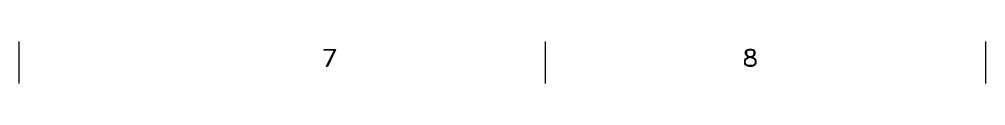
# Model space of a CAD drawing. Header units: millimetres. Extents: x 43 to 809, y -752 to -31.
# Drawn here: x 587.2 to 783.5, y -39.3 to -30.6 of the extents above; entities that cross this region are included whole.
import ezdxf

# ---------------------------------------------------------------- set-up
doc = ezdxf.new("R2010")
doc.units = ezdxf.units.MM
doc.layers.add('PDF_LINES', color=4, linetype='Continuous')

msp = doc.modelspace()

# ---------------------------------------------------------------- linework, layer by layer
at = {"layer": 'PDF_LINES'}
for p, q in [((587.2, -39.28), (587.2, -30.64)), ((694.12, -39.28), (694.12, -30.64)), ((783.52, -39.28), (783.52, -30.64)), ((649.12, -32.44), (649.12, -32.32)), ((649.12, -32.32), (651.4, -32.32)), ((651.28, -32.44), (649.12, -32.44)), ((649.6, -35.8), (651.28, -32.32)), ((651.4, -32.32), (649.84, -35.8)), ((734.92, -32.44), (734.68, -32.8)), ((734.68, -32.8), (734.68, -33.16)), ((734.68, -33.16), (734.92, -33.52)), ((735.4, -32.32), (734.92, -32.44)), ((735.04, -32.44), (734.92, -32.8)), ((735.4, -32.44), (734.92, -32.68)), ((734.92, -32.8), (734.92, -33.16)), ((734.92, -33.16), (735.04, -33.52)), ((736, -32.32), (735.4, -32.32)), ((736, -32.44), (735.4, -32.44)), ((736.48, -32.44), (736, -32.32)), ((736.48, -32.68), (736, -32.44)), ((736.48, -32.8), (736.36, -32.44)), ((736.36, -33.52), (736.48, -33.16)), ((736.72, -32.8), (736.48, -32.44)), ((736.48, -33.16), (736.48, -32.8)), ((736.48, -33.52), (736.72, -33.16)), ((736.72, -33.16), (736.72, -32.8)), ((734.56, -34.6), (734.68, -34.24)), ((734.56, -35.08), (734.56, -34.6)), ((734.68, -35.44), (734.56, -35.08)), ((734.68, -34.24), (735.04, -34)), ((734.68, -34.6), (734.92, -34.24)), ((734.68, -35.08), (734.68, -34.6)), ((734.92, -35.44), (734.68, -35.08)), ((734.68, -35.32), (735.16, -35.56)), ((734.92, -33.52), (735.04, -33.64)), ((734.92, -34.24), (735.04, -34.12)), ((735.04, -33.52), (735.4, -33.64)), ((735.04, -33.64), (735.4, -33.76)), ((735.04, -34), (735.4, -33.76)), ((735.04, -34.12), (735.4, -34)), ((735.4, -33.64), (736, -33.76)), ((735.4, -33.76), (736, -33.64)), ((735.4, -33.76), (736, -34)), ((735.4, -34), (736, -33.76)), ((736, -33.64), (736.36, -33.52)), ((736, -33.76), (736.36, -33.64)), ((736, -33.76), (736.36, -34)), ((736, -34), (736.36, -34.12)), ((736.24, -35.56), (736.72, -35.32)), ((736.36, -33.64), (736.48, -33.52)), ((736.36, -34), (736.72, -34.24)), ((736.36, -34.12), (736.48, -34.24)), ((736.48, -34.24), (736.72, -34.6)), ((736.72, -35.08), (736.48, -35.44)), ((736.72, -34.24), (736.84, -34.6)), ((736.72, -34.6), (736.72, -35.08)), ((736.84, -35.08), (736.72, -35.44)), ((736.84, -34.6), (736.84, -35.08)), ((649.84, -35.8), (649.6, -35.8)), ((734.92, -35.56), (734.68, -35.44)), ((735.4, -35.56), (734.92, -35.44)), ((735.4, -35.8), (734.92, -35.56)), ((736, -35.56), (735.4, -35.56)), ((736, -35.8), (735.4, -35.8)), ((736.48, -35.44), (736, -35.56)), ((736.48, -35.56), (736, -35.8)), ((736.72, -35.44), (736.48, -35.56))]:
    msp.add_line(p, q, dxfattribs=at)

doc.saveas('drawing.dxf')
